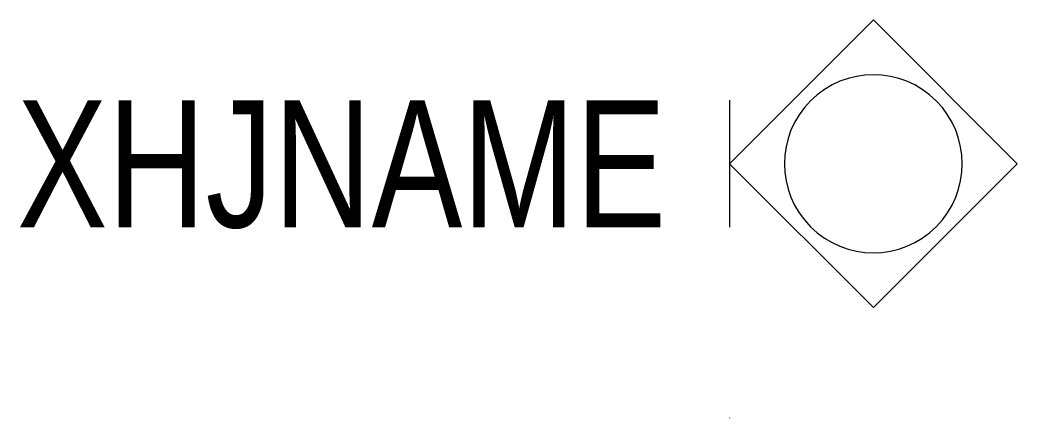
# Model space of a CAD drawing. Extents: x -11.2 to 4.5, y 0 to 6.3.
import ezdxf
from ezdxf.enums import TextEntityAlignment as Align

# ---------------------------------------------------------------- set-up
doc = ezdxf.new("R2010")
doc.units = 0
doc.layers.get('0').update_dxf_attribs({"linetype": 'CONTINUOUS'})

msp = doc.modelspace()

# ---------------------------------------------------------------- linework, layer by layer
msp.add_line((0, 0.001), (0, -0.001))
msp.add_lwpolyline([(0, 4), (2.263, 1.737), (4.525, 4), (2.263, 6.263)], close=True)
msp.add_lwpolyline([(1.273, 4.99, 1), (3.253, 3.01, 1)], format="xyb", close=True)
msp.add_lwpolyline([(0, 5), (0, 3)])

# ---------------------------------------------------------------- texts
at = {"width": 0.8}
msp.add_attdef('XHJNAME', text='FX2', height=2, dxfattribs=at).set_placement((-1, 3), align=Align.RIGHT)

doc.saveas('drawing.dxf')
